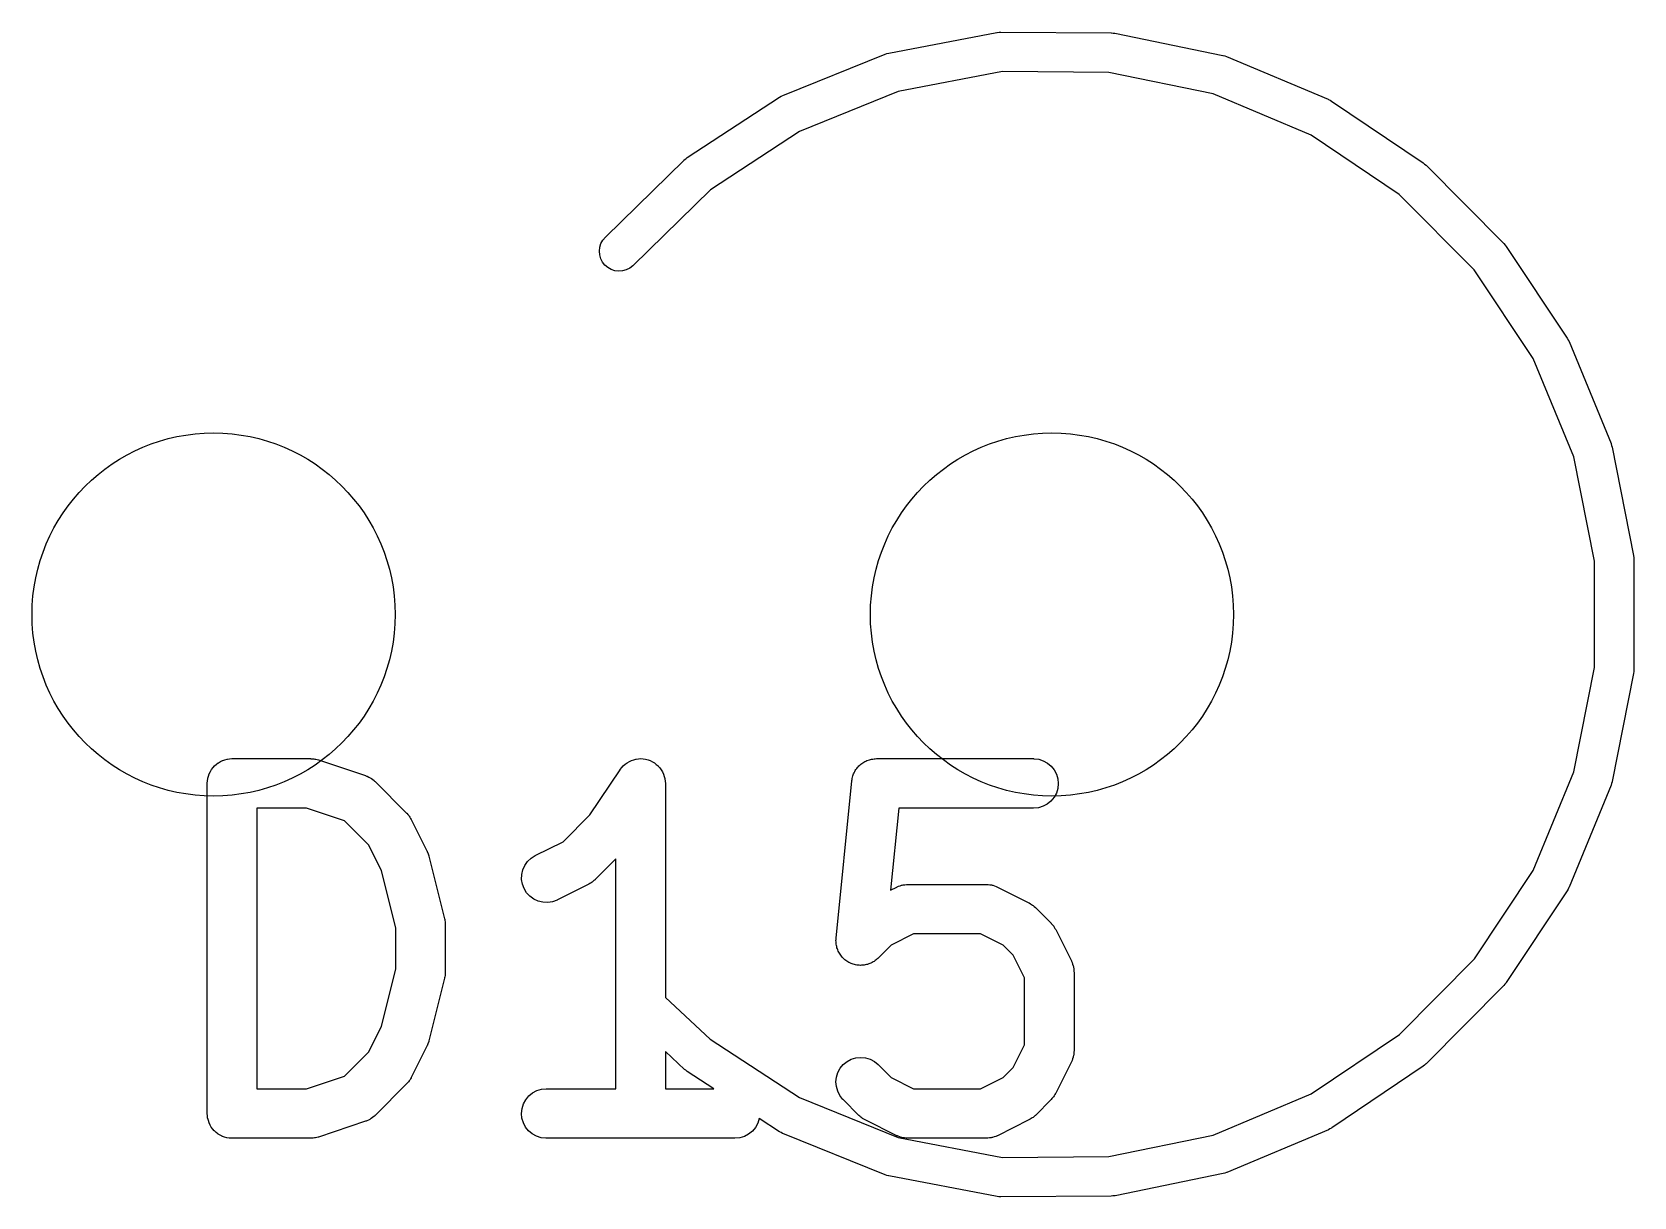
# Model space of a CAD drawing. Extents: x 47 to 146.1, y -90.2 to -39.3.
# Drawn here: x 78.19 to 83.043, y -66.534 to -63.006 of the extents above; entities that cross this region are included whole.
import ezdxf

# ---------------------------------------------------------------- set-up
doc = ezdxf.new("R2010")
doc.units = 0
doc.header["$MEASUREMENT"] = 0
doc.layers.add('BLACK', color=7, linetype='CONTINUOUS')

msp = doc.modelspace()

# ---------------------------------------------------------------- linework, layer by layer
at = {"layer": 'BLACK', "linetype": 'CONTINUOUS'}
for p, q in [((80.7854, -63.0693), (81.1135, -63.0067)), ((81.1135, -63.0067), (81.1143, -63.0065)), ((81.1143, -63.0065), (81.1197, -63.0061)), ((81.1197, -63.0061), (81.1252, -63.0056)), ((81.1252, -63.0056), (81.4592, -63.0079)), ((81.4592, -63.0079), (81.46, -63.0079)), ((81.46, -63.0079), (81.4654, -63.0086)), ((81.4654, -63.0086), (81.4708, -63.0091)), ((81.4708, -63.0091), (81.798, -63.0763)), ((80.4645, -63.1977), (80.7742, -63.0726)), ((80.7742, -63.0726), (80.7749, -63.0723)), ((80.7749, -63.0723), (80.7802, -63.0708)), ((80.7802, -63.0708), (80.7854, -63.0693)), ((81.798, -63.0763), (81.7988, -63.0764)), ((81.7988, -63.0764), (81.804, -63.0781)), ((81.804, -63.0781), (81.8092, -63.0797)), ((81.8092, -63.0797), (82.1171, -63.2091)), ((81.1302, -63.1256), (80.8137, -63.186)), ((81.4525, -63.1279), (81.1302, -63.1256)), ((81.7681, -63.1926), (81.4525, -63.1279)), ((80.8137, -63.186), (80.5149, -63.3068)), ((80.1746, -63.3861), (80.4541, -63.2032)), ((80.4541, -63.2032), (80.4548, -63.2027)), ((80.4548, -63.2027), (80.4597, -63.2002)), ((80.4597, -63.2002), (80.4645, -63.1977)), ((82.0652, -63.3175), (81.7681, -63.1926)), ((82.1171, -63.2091), (82.1179, -63.2095)), ((82.1179, -63.2095), (82.1227, -63.2121)), ((82.1227, -63.2121), (82.1274, -63.2147)), ((82.1274, -63.2147), (82.4044, -63.4015)), ((80.5149, -63.3068), (80.2453, -63.4833)), ((82.3324, -63.4977), (82.0652, -63.3175)), ((79.9269, -63.6271), (80.1655, -63.3934)), ((80.1655, -63.3934), (80.1661, -63.3928)), ((80.1661, -63.3928), (80.1704, -63.3895)), ((80.1704, -63.3895), (80.1746, -63.3861)), ((82.4044, -63.4015), (82.4051, -63.4019)), ((82.4051, -63.4019), (82.4092, -63.4054)), ((82.4092, -63.4054), (82.4134, -63.4089)), ((82.4134, -63.4089), (82.6488, -63.6459)), ((80.2453, -63.4833), (80.0108, -63.7129)), ((82.5595, -63.7263), (82.3324, -63.4977)), ((79.9089, -63.6692), (79.9102, -63.6575)), ((79.9098, -63.6808), (79.9089, -63.6692)), ((79.9102, -63.6575), (79.9137, -63.6464)), ((79.9137, -63.6464), (79.9193, -63.6361)), ((79.9193, -63.6361), (79.9269, -63.6271)), ((82.6488, -63.6459), (82.6494, -63.6465)), ((82.6494, -63.6465), (82.6528, -63.6508)), ((82.6528, -63.6508), (82.6562, -63.655)), ((82.6562, -63.655), (82.841, -63.9332)), ((79.9131, -63.6921), (79.9098, -63.6808)), ((79.9184, -63.7025), (79.9131, -63.6921)), ((79.9257, -63.7117), (79.9184, -63.7025)), ((79.9346, -63.7193), (79.9257, -63.7117)), ((79.9448, -63.725), (79.9346, -63.7193)), ((80.001, -63.7207), (79.9905, -63.7259)), ((80.0102, -63.7134), (80.001, -63.7207)), ((80.0108, -63.7129), (80.0102, -63.7134)), ((79.956, -63.7286), (79.9448, -63.725)), ((79.9676, -63.73), (79.956, -63.7286)), ((79.9793, -63.7291), (79.9676, -63.73)), ((79.9905, -63.7259), (79.9793, -63.7291)), ((82.7378, -63.9947), (82.5595, -63.7263)), ((82.841, -63.9332), (82.8415, -63.9339)), ((82.8415, -63.9339), (82.844, -63.9387)), ((82.844, -63.9387), (82.8465, -63.9435)), ((82.8465, -63.9435), (82.9739, -64.2523)), ((82.8607, -64.2926), (82.7378, -63.9947)), ((82.9739, -64.2523), (82.9742, -64.2531)), ((82.9742, -64.2531), (82.9757, -64.2584)), ((82.9233, -64.6087), (82.8607, -64.2926)), ((82.9757, -64.2584), (82.9772, -64.2635)), ((82.9772, -64.2635), (83.0421, -64.5912)), ((83.0421, -64.5912), (83.0423, -64.592)), ((83.0423, -64.592), (83.0428, -64.5974)), ((83.0428, -64.5974), (83.0433, -64.6028)), ((82.9233, -64.931), (82.9233, -64.6087)), ((83.0433, -64.6028), (83.0433, -64.9369)), ((82.8607, -65.2471), (82.9233, -64.931)), ((83.0433, -64.9369), (83.0433, -64.9377)), ((83.0422, -64.9485), (82.9773, -65.2762)), ((83.0427, -64.9431), (83.0422, -64.9485)), ((83.0433, -64.9377), (83.0427, -64.9431)), ((78.7431, -65.2284), (78.7432, -65.2282)), ((78.7432, -65.2282), (78.7487, -65.2238)), ((78.7487, -65.2238), (78.7542, -65.2193)), ((78.7542, -65.2193), (78.7544, -65.2192)), ((78.7544, -65.2192), (78.7546, -65.219)), ((78.7546, -65.219), (78.7609, -65.2157)), ((78.7609, -65.2157), (78.7671, -65.2124)), ((78.7671, -65.2124), (78.7674, -65.2123)), ((78.7674, -65.2123), (78.7676, -65.2122)), ((78.7676, -65.2122), (78.7744, -65.2102)), ((78.7744, -65.2102), (78.7811, -65.2082)), ((78.7811, -65.2082), (78.7814, -65.2081)), ((78.7814, -65.2081), (78.7817, -65.2081)), ((78.7817, -65.2081), (78.7887, -65.2074)), ((78.7887, -65.2074), (78.7957, -65.2067)), ((78.7957, -65.2067), (79.0338, -65.2067)), ((79.0338, -65.2067), (79.0349, -65.2068)), ((79.0349, -65.2068), (79.039, -65.2072)), ((79.039, -65.2072), (79.0433, -65.2073)), ((79.0433, -65.2073), (79.0463, -65.208)), ((79.0463, -65.208), (79.0494, -65.2084)), ((79.0494, -65.2084), (79.0534, -65.2097)), ((79.0534, -65.2097), (79.0575, -65.2106)), ((79.0575, -65.2106), (79.2004, -65.2582)), ((79.9769, -65.2334), (79.9813, -65.2282)), ((79.9813, -65.2282), (79.9814, -65.2281)), ((79.9814, -65.2281), (79.9873, -65.2233)), ((79.9814, -65.2281), (79.9814, -65.2281)), ((79.9873, -65.2233), (79.9927, -65.219)), ((79.9927, -65.219), (79.9928, -65.219)), ((79.9928, -65.2189), (79.9997, -65.2154)), ((79.9928, -65.219), (79.9928, -65.2189)), ((79.9997, -65.2154), (80.0057, -65.2122)), ((80.0057, -65.2122), (80.0058, -65.2122)), ((80.0058, -65.2122), (80.0131, -65.21)), ((80.0058, -65.2122), (80.0058, -65.2122)), ((80.0131, -65.21), (80.0198, -65.2081)), ((80.0198, -65.2081), (80.0198, -65.2081)), ((80.0198, -65.2081), (80.0199, -65.2081)), ((80.0199, -65.2081), (80.0271, -65.2074)), ((80.0271, -65.2074), (80.0343, -65.2067)), ((80.0343, -65.2067), (80.0344, -65.2068)), ((80.0344, -65.2068), (80.0345, -65.2067)), ((80.0345, -65.2067), (80.0419, -65.2075)), ((80.0419, -65.2075), (80.0489, -65.2083)), ((80.0489, -65.2083), (80.0489, -65.2083)), ((80.0489, -65.2083), (80.049, -65.2083)), ((80.049, -65.2083), (80.0564, -65.2106)), ((80.0564, -65.2106), (80.0629, -65.2126)), ((80.0629, -65.2126), (80.0629, -65.2126)), ((80.0629, -65.2126), (80.063, -65.2126)), ((80.063, -65.2126), (80.0695, -65.2162)), ((80.0695, -65.2162), (80.0757, -65.2196)), ((80.0757, -65.2196), (80.0758, -65.2196)), ((80.0758, -65.2196), (80.0758, -65.2196)), ((80.0758, -65.2196), (80.0814, -65.2243)), ((80.0814, -65.2243), (80.087, -65.2289)), ((80.6952, -65.2285), (80.6983, -65.226)), ((80.6983, -65.226), (80.7012, -65.2232)), ((80.7012, -65.2232), (80.704, -65.2214)), ((80.704, -65.2214), (80.7066, -65.2193)), ((80.7066, -65.2193), (80.7101, -65.2174)), ((80.7101, -65.2174), (80.7135, -65.2152)), ((80.7135, -65.2152), (80.7166, -65.214)), ((80.7166, -65.214), (80.7195, -65.2124)), ((80.7195, -65.2124), (80.7234, -65.2112)), ((80.7234, -65.2112), (80.7271, -65.2098)), ((80.7271, -65.2098), (80.7303, -65.2091)), ((80.7303, -65.2091), (80.7335, -65.2082)), ((80.7335, -65.2082), (80.7375, -65.2078)), ((80.7375, -65.2078), (80.7414, -65.207)), ((80.7414, -65.207), (80.7448, -65.2071)), ((80.7448, -65.2071), (80.7481, -65.2067)), ((80.7481, -65.2067), (81.2243, -65.2067)), ((81.2243, -65.2067), (81.2253, -65.2068)), ((81.2253, -65.2068), (81.2399, -65.2084)), ((81.2399, -65.2084), (81.2538, -65.2128)), ((81.2538, -65.2128), (81.2667, -65.2199)), ((81.2667, -65.2199), (81.2779, -65.2293)), ((78.7207, -65.2807), (78.7215, -65.2737)), ((78.7215, -65.2737), (78.7222, -65.2667)), ((78.7222, -65.2667), (78.7223, -65.2664)), ((78.7223, -65.2664), (78.7224, -65.2662)), ((78.7224, -65.2662), (78.7245, -65.2595)), ((78.7245, -65.2595), (78.7266, -65.2527)), ((78.7266, -65.2527), (78.7267, -65.2524)), ((78.7267, -65.2524), (78.7268, -65.2522)), ((78.7268, -65.2522), (78.7302, -65.246)), ((78.7302, -65.246), (78.7335, -65.2398)), ((78.7335, -65.2398), (78.7337, -65.2396)), ((78.7337, -65.2396), (78.7338, -65.2394)), ((78.7338, -65.2394), (78.7384, -65.2339)), ((78.7384, -65.2339), (78.7429, -65.2285)), ((78.7429, -65.2285), (78.7431, -65.2284)), ((79.2004, -65.2582), (79.2014, -65.2586)), ((79.2014, -65.2586), (79.2034, -65.2595)), ((79.2034, -65.2595), (79.2055, -65.2601)), ((79.2055, -65.2601), (79.21, -65.2625)), ((79.21, -65.2625), (79.2147, -65.2647)), ((79.2147, -65.2647), (79.2164, -65.266)), ((79.2164, -65.266), (79.2184, -65.267)), ((79.2184, -65.267), (79.2224, -65.2703)), ((79.2224, -65.2703), (79.2265, -65.2733)), ((79.2265, -65.2733), (79.228, -65.2749)), ((79.228, -65.2749), (79.2297, -65.2763)), ((79.2297, -65.2763), (79.3249, -65.3716)), ((79.8803, -65.3768), (79.9714, -65.2401)), ((79.9714, -65.2401), (79.9719, -65.2394)), ((79.9719, -65.2394), (79.972, -65.2393)), ((79.9719, -65.2394), (79.9719, -65.2394)), ((79.9719, -65.2394), (79.9719, -65.2394)), ((79.972, -65.2393), (79.9769, -65.2334)), ((80.087, -65.2289), (80.0871, -65.2289)), ((80.0871, -65.2289), (80.0871, -65.229)), ((80.0871, -65.229), (80.092, -65.2349)), ((80.092, -65.2349), (80.0963, -65.2402)), ((80.0963, -65.2402), (80.0963, -65.2403)), ((80.0963, -65.2403), (80.0963, -65.2403)), ((80.0963, -65.2403), (80.0999, -65.247)), ((80.0999, -65.247), (80.1031, -65.2532)), ((80.1031, -65.2532), (80.1032, -65.2532)), ((80.1032, -65.2532), (80.1032, -65.2533)), ((80.1032, -65.2533), (80.1053, -65.2603)), ((80.1053, -65.2603), (80.1074, -65.2672)), ((80.1074, -65.2672), (80.1074, -65.2672)), ((80.1074, -65.2672), (80.1074, -65.2673)), ((80.1074, -65.2673), (80.1081, -65.2746)), ((80.1081, -65.2746), (80.1088, -65.2817)), ((80.6258, -65.7505), (80.6735, -65.2743)), ((80.6735, -65.2743), (80.6736, -65.2732)), ((80.6736, -65.2732), (80.6743, -65.27)), ((80.6743, -65.27), (80.6746, -65.2667)), ((80.6746, -65.2667), (80.6758, -65.2628)), ((80.6758, -65.2628), (80.6766, -65.2589)), ((80.6766, -65.2589), (80.678, -65.2559)), ((80.678, -65.2559), (80.679, -65.2527)), ((80.679, -65.2527), (80.6809, -65.2492)), ((80.6809, -65.2492), (80.6824, -65.2455)), ((80.6824, -65.2455), (80.6843, -65.2427)), ((80.6843, -65.2427), (80.6859, -65.2398)), ((80.6859, -65.2398), (80.6885, -65.2367)), ((80.6885, -65.2367), (80.6907, -65.2334)), ((80.6907, -65.2334), (80.6931, -65.2311)), ((80.6931, -65.2311), (80.6952, -65.2285)), ((81.2779, -65.2293), (81.287, -65.2407)), ((81.287, -65.2407), (81.2938, -65.2536)), ((81.2938, -65.2536), (81.298, -65.2677)), ((81.298, -65.2677), (81.2993, -65.2823)), ((82.738, -65.5451), (82.8607, -65.2471)), ((82.9773, -65.2762), (82.9772, -65.277)), ((78.7207, -65.2812), (78.7207, -65.2807)), ((78.7207, -65.2817), (78.7207, -65.2812)), ((78.7207, -65.2812), (78.7207, -65.2812)), ((78.7207, -65.2812), (78.7207, -65.2812)), ((78.7207, -66.2817), (78.7207, -65.2817)), ((80.1088, -65.2817), (80.1088, -65.9301)), ((81.2865, -65.3237), (81.2771, -65.335)), ((81.2934, -65.3108), (81.2865, -65.3237)), ((81.2978, -65.2968), (81.2934, -65.3108)), ((81.2993, -65.2823), (81.2978, -65.2968)), ((82.9739, -65.2874), (82.8467, -65.5962)), ((82.9755, -65.2822), (82.9739, -65.2874)), ((82.9772, -65.277), (82.9755, -65.2822)), ((78.8707, -65.3567), (78.8707, -66.2067)), ((79.0216, -65.3567), (78.8707, -65.3567)), ((79.1362, -65.3949), (79.0216, -65.3567)), ((79.3249, -65.3716), (79.3257, -65.3723)), ((79.3257, -65.3723), (79.3283, -65.3756)), ((80.816, -65.3567), (80.7912, -65.6049)), ((81.2243, -65.3567), (80.816, -65.3567)), ((81.2389, -65.3553), (81.2243, -65.3567)), ((81.2529, -65.3511), (81.2389, -65.3553)), ((81.2658, -65.3442), (81.2529, -65.3511)), ((81.2771, -65.335), (81.2658, -65.3442)), ((79.2103, -65.469), (79.1362, -65.3949)), ((79.3283, -65.3756), (79.3312, -65.3787)), ((79.3312, -65.3787), (79.3329, -65.3813)), ((79.3329, -65.3813), (79.3348, -65.3838)), ((79.3348, -65.3838), (79.3367, -65.3875)), ((79.3367, -65.3875), (79.339, -65.3911)), ((79.339, -65.3911), (79.3866, -65.4863)), ((79.7989, -65.4582), (79.8803, -65.3768)), ((79.2488, -65.546), (79.2103, -65.469)), ((79.7146, -65.5004), (79.7989, -65.4582)), ((79.3866, -65.4863), (79.3871, -65.4872)), ((79.3871, -65.4872), (79.3872, -65.4876)), ((79.3872, -65.4876), (79.3874, -65.4879)), ((79.3874, -65.4879), (79.3897, -65.4945)), ((79.3897, -65.4945), (79.3921, -65.501)), ((79.3921, -65.501), (79.3922, -65.5013)), ((79.3922, -65.5013), (79.3923, -65.5017)), ((79.3923, -65.5017), (79.4399, -65.6921)), ((79.683, -65.5301), (79.6915, -65.5182)), ((79.6915, -65.5182), (79.7022, -65.5082)), ((79.7022, -65.5082), (79.7146, -65.5004)), ((79.9588, -65.5104), (79.8964, -65.5729)), ((79.9588, -66.2067), (79.9588, -65.5104)), ((79.2921, -65.7196), (79.2488, -65.546)), ((79.6733, -65.5724), (79.6737, -65.5578)), ((79.6737, -65.5578), (79.677, -65.5435)), ((79.677, -65.5435), (79.683, -65.5301)), ((82.5597, -65.8135), (82.738, -65.5451)), ((79.6756, -65.5868), (79.6733, -65.5724)), ((79.6808, -65.6005), (79.6756, -65.5868)), ((79.6885, -65.613), (79.6808, -65.6005)), ((79.6985, -65.6237), (79.6885, -65.613)), ((79.8769, -65.5869), (79.7816, -65.6345)), ((79.8804, -65.5847), (79.8769, -65.5869)), ((79.8842, -65.5827), (79.8804, -65.5847)), ((79.8866, -65.5808), (79.8842, -65.5827)), ((79.8893, -65.5791), (79.8866, -65.5808)), ((79.8923, -65.5762), (79.8893, -65.5791)), ((79.8956, -65.5736), (79.8923, -65.5762)), ((79.8964, -65.5729), (79.8956, -65.5736)), ((80.7912, -65.6049), (80.8098, -65.5956)), ((80.8098, -65.5956), (80.8107, -65.5952)), ((80.8107, -65.5952), (80.8128, -65.5944)), ((80.8128, -65.5944), (80.8148, -65.5934)), ((80.8148, -65.5934), (80.8197, -65.5919)), ((80.8197, -65.5919), (80.8245, -65.5901)), ((80.8245, -65.5901), (80.8266, -65.5898)), ((80.8266, -65.5898), (80.8288, -65.5891)), ((80.8288, -65.5891), (80.8339, -65.5886)), ((80.8339, -65.5886), (80.8389, -65.5878)), ((80.8389, -65.5878), (80.8411, -65.5879)), ((80.8411, -65.5879), (80.8433, -65.5877)), ((80.8433, -65.5877), (81.0814, -65.5877)), ((81.0814, -65.5877), (81.0825, -65.5877)), ((81.0825, -65.5877), (81.0847, -65.588)), ((81.0847, -65.588), (81.0869, -65.5879)), ((81.0869, -65.5879), (81.0919, -65.5888)), ((81.0919, -65.5888), (81.097, -65.5893)), ((81.097, -65.5893), (81.0991, -65.59)), ((81.0991, -65.59), (81.1013, -65.5904)), ((81.1013, -65.5904), (81.1061, -65.5922)), ((81.1061, -65.5922), (81.111, -65.5938)), ((81.111, -65.5938), (81.1129, -65.5948)), ((81.1129, -65.5948), (81.115, -65.5956)), ((81.115, -65.5956), (81.2102, -65.6432)), ((82.8412, -65.6066), (82.6564, -65.8848)), ((82.8437, -65.6018), (82.8412, -65.6066)), ((82.8464, -65.597), (82.8437, -65.6018)), ((82.8467, -65.5962), (82.8464, -65.597)), ((79.7103, -65.6323), (79.6985, -65.6237)), ((79.7236, -65.6384), (79.7103, -65.6323)), ((79.7379, -65.6418), (79.7236, -65.6384)), ((79.7525, -65.6423), (79.7379, -65.6418)), ((79.767, -65.64), (79.7525, -65.6423)), ((79.7807, -65.635), (79.767, -65.64)), ((79.7816, -65.6345), (79.7807, -65.635)), ((81.2102, -65.6432), (81.2111, -65.6437)), ((81.2111, -65.6437), (81.2147, -65.646)), ((81.2147, -65.646), (81.2184, -65.648)), ((81.2184, -65.648), (81.2208, -65.65)), ((81.2208, -65.65), (81.2234, -65.6517)), ((81.2234, -65.6517), (81.2264, -65.6546)), ((81.2264, -65.6546), (81.2297, -65.6573)), ((81.2297, -65.6573), (81.2773, -65.7049)), ((79.4399, -65.6921), (79.4402, -65.6931)), ((79.4402, -65.6931), (79.4403, -65.6945)), ((79.4403, -65.6945), (79.4407, -65.6957)), ((79.4407, -65.6957), (79.4413, -65.7017)), ((79.4413, -65.7017), (79.4421, -65.7077)), ((79.4421, -65.7077), (79.442, -65.709)), ((79.442, -65.709), (79.4421, -65.7103)), ((79.4421, -65.7103), (79.4421, -65.8532)), ((81.2773, -65.7049), (81.2781, -65.7056)), ((81.2781, -65.7056), (81.2807, -65.7089)), ((81.2807, -65.7089), (81.2836, -65.712)), ((81.2836, -65.712), (81.2852, -65.7146)), ((79.2921, -65.8439), (79.2921, -65.7196)), ((80.6255, -65.7577), (80.6258, -65.7541)), ((80.6258, -65.7614), (80.6255, -65.7577)), ((80.6258, -65.7541), (80.6258, -65.7505)), ((80.6258, -65.7651), (80.6258, -65.7614)), ((80.861, -65.7377), (80.7925, -65.772)), ((81.0637, -65.7377), (80.861, -65.7377)), ((81.1322, -65.772), (81.0637, -65.7377)), ((81.2852, -65.7146), (81.2872, -65.7171)), ((81.2872, -65.7171), (81.2891, -65.7208)), ((81.2891, -65.7208), (81.2914, -65.7244)), ((81.2914, -65.7244), (81.339, -65.8196)), ((80.6265, -65.7687), (80.6258, -65.7651)), ((80.6269, -65.7722), (80.6265, -65.7687)), ((80.6279, -65.7758), (80.6269, -65.7722)), ((80.6286, -65.7795), (80.6279, -65.7758)), ((80.63, -65.7828), (80.6286, -65.7795)), ((80.631, -65.7863), (80.63, -65.7828)), ((80.6328, -65.7896), (80.631, -65.7863)), ((80.6342, -65.793), (80.6328, -65.7896)), ((80.6362, -65.796), (80.6342, -65.793)), ((80.6379, -65.7992), (80.6362, -65.796)), ((80.6402, -65.8021), (80.6379, -65.7992)), ((80.6423, -65.8052), (80.6402, -65.8021)), ((80.6448, -65.8078), (80.6423, -65.8052)), ((80.6471, -65.8106), (80.6448, -65.8078)), ((80.6499, -65.813), (80.6471, -65.8106)), ((80.7925, -65.772), (80.7535, -65.811)), ((81.1626, -65.8024), (81.1322, -65.772)), ((81.1969, -65.8709), (81.1626, -65.8024)), ((79.2488, -66.0175), (79.2921, -65.8439)), ((79.4421, -65.8569), (79.4412, -65.8628)), ((79.4421, -65.8542), (79.442, -65.8555)), ((79.442, -65.8555), (79.4421, -65.8569)), ((79.4421, -65.8532), (79.4421, -65.8542)), ((80.6526, -65.8156), (80.6499, -65.813)), ((80.6555, -65.8177), (80.6526, -65.8156)), ((80.6583, -65.82), (80.6555, -65.8177)), ((80.6616, -65.8218), (80.6583, -65.82)), ((80.6647, -65.8238), (80.6616, -65.8218)), ((80.668, -65.8252), (80.6647, -65.8238)), ((80.6712, -65.827), (80.668, -65.8252)), ((80.6747, -65.8281), (80.6712, -65.827)), ((80.6782, -65.8295), (80.6747, -65.8281)), ((80.6817, -65.8303), (80.6782, -65.8295)), ((80.6851, -65.8314), (80.6817, -65.8303)), ((80.6888, -65.8318), (80.6851, -65.8314)), ((80.6925, -65.8325), (80.6888, -65.8318)), ((80.6961, -65.8325), (80.6925, -65.8325)), ((80.6997, -65.8329), (80.6961, -65.8325)), ((80.7034, -65.8326), (80.6997, -65.8329)), ((80.7071, -65.8326), (80.7034, -65.8326)), ((80.7107, -65.832), (80.7071, -65.8326)), ((80.7143, -65.8317), (80.7107, -65.832)), ((80.7179, -65.8306), (80.7143, -65.8317)), ((80.7215, -65.8299), (80.7179, -65.8306)), ((80.7249, -65.8286), (80.7215, -65.8299)), ((80.7283, -65.8276), (80.7249, -65.8286)), ((80.7316, -65.8259), (80.7283, -65.8276)), ((80.7351, -65.8245), (80.7316, -65.8259)), ((80.7381, -65.8225), (80.7351, -65.8245)), ((80.7413, -65.8208), (80.7381, -65.8225)), ((80.7442, -65.8185), (80.7413, -65.8208)), ((80.7474, -65.8165), (80.7442, -65.8185)), ((80.7499, -65.814), (80.7474, -65.8165)), ((80.7528, -65.8117), (80.7499, -65.814)), ((80.7535, -65.811), (80.7528, -65.8117)), ((81.339, -65.8196), (81.3394, -65.8206)), ((81.3394, -65.8206), (81.3402, -65.8226)), ((81.3402, -65.8226), (81.3412, -65.8246)), ((81.3412, -65.8246), (81.3427, -65.8295)), ((81.3427, -65.8295), (81.3445, -65.8343)), ((81.3445, -65.8343), (81.3448, -65.8365)), ((81.3448, -65.8365), (81.3455, -65.8386)), ((81.3455, -65.8386), (81.346, -65.8437)), ((81.346, -65.8437), (81.3468, -65.8488)), ((81.3468, -65.8488), (81.3467, -65.851)), ((81.3467, -65.851), (81.3469, -65.8532)), ((81.3469, -65.8532), (81.3469, -66.0913)), ((82.3326, -66.0422), (82.5597, -65.8135)), ((79.4399, -65.8714), (79.3923, -66.0618)), ((79.4401, -65.87), (79.4399, -65.8714)), ((79.4405, -65.8688), (79.4401, -65.87)), ((79.4412, -65.8628), (79.4405, -65.8688)), ((81.1969, -66.0736), (81.1969, -65.8709)), ((82.649, -65.8939), (82.4136, -66.1309)), ((82.6524, -65.8896), (82.649, -65.8939)), ((82.6559, -65.8855), (82.6524, -65.8896)), ((82.6564, -65.8848), (82.6559, -65.8855)), ((80.1088, -65.9301), (80.2448, -66.0565)), ((79.2103, -66.0945), (79.2488, -66.0175)), ((82.0655, -66.2224), (82.3326, -66.0422)), ((79.1362, -66.1686), (79.2103, -66.0945)), ((79.3866, -66.0772), (79.339, -66.1724)), ((79.3867, -66.0769), (79.3866, -66.0772)), ((79.3869, -66.0766), (79.3867, -66.0769)), ((79.3893, -66.0701), (79.3869, -66.0766)), ((79.3918, -66.0635), (79.3893, -66.0701)), ((79.3919, -66.0632), (79.3918, -66.0635)), ((79.392, -66.0629), (79.3919, -66.0632)), ((79.3923, -66.0618), (79.392, -66.0629)), ((80.1669, -66.1479), (80.1088, -66.0939)), ((80.1088, -66.0939), (80.1088, -66.2067)), ((80.2448, -66.0565), (80.5151, -66.2333)), ((81.1626, -66.1421), (81.1969, -66.0736)), ((81.3458, -66.1018), (81.3453, -66.1069)), ((81.3467, -66.0967), (81.3458, -66.1018)), ((81.3469, -66.0923), (81.3467, -66.0945)), ((81.3467, -66.0945), (81.3467, -66.0967)), ((81.3469, -66.0913), (81.3469, -66.0923)), ((80.1706, -66.1507), (80.1669, -66.1479)), ((80.6314, -66.1572), (80.6384, -66.1444)), ((80.6384, -66.1444), (80.6478, -66.1331)), ((80.6478, -66.1331), (80.6592, -66.1239)), ((80.6592, -66.1239), (80.6721, -66.1171)), ((80.6721, -66.1171), (80.6862, -66.1129)), ((80.6862, -66.1129), (80.7007, -66.1115)), ((80.7007, -66.1115), (80.7153, -66.113)), ((80.7153, -66.113), (80.7293, -66.1173)), ((80.7293, -66.1173), (80.7422, -66.1242)), ((80.7422, -66.1242), (80.7535, -66.1335)), ((80.7535, -66.1335), (80.7925, -66.1725)), ((81.1322, -66.1725), (81.1626, -66.1421)), ((81.339, -66.1248), (81.2914, -66.22)), ((81.3398, -66.1227), (81.339, -66.1248)), ((81.3408, -66.1208), (81.3398, -66.1227)), ((81.3424, -66.1159), (81.3408, -66.1208)), ((81.3442, -66.1111), (81.3424, -66.1159)), ((81.3446, -66.109), (81.3442, -66.1111)), ((81.3453, -66.1069), (81.3446, -66.109)), ((82.4046, -66.1384), (82.1277, -66.3252)), ((82.4088, -66.1349), (82.4046, -66.1384)), ((82.413, -66.1315), (82.4088, -66.1349)), ((82.4136, -66.1309), (82.413, -66.1315)), ((79.0216, -66.2067), (79.1362, -66.1686)), ((79.3249, -66.1919), (79.2297, -66.2872)), ((79.3276, -66.1887), (79.3249, -66.1919)), ((79.3305, -66.1856), (79.3276, -66.1887)), ((79.3322, -66.183), (79.3305, -66.1856)), ((79.3342, -66.1806), (79.3322, -66.183)), ((79.3362, -66.1769), (79.3342, -66.1806)), ((79.3385, -66.1734), (79.3362, -66.1769)), ((79.339, -66.1724), (79.3385, -66.1734)), ((80.1742, -66.1536), (80.1706, -66.1507)), ((80.1748, -66.1541), (80.1742, -66.1536)), ((80.2553, -66.2067), (80.1748, -66.1541)), ((80.6255, -66.1857), (80.6271, -66.1712)), ((80.6268, -66.2003), (80.6255, -66.1857)), ((80.6271, -66.1712), (80.6314, -66.1572)), ((80.7925, -66.1725), (80.861, -66.2067)), ((81.0637, -66.2067), (81.1322, -66.1725)), ((78.8707, -66.2067), (79.0216, -66.2067)), ((79.679, -66.2527), (79.6859, -66.2398)), ((79.6859, -66.2398), (79.6952, -66.2285)), ((79.6952, -66.2285), (79.7066, -66.2193)), ((79.7066, -66.2193), (79.7195, -66.2124)), ((79.7195, -66.2124), (79.7335, -66.2082)), ((79.7335, -66.2082), (79.7481, -66.2067)), ((79.7481, -66.2067), (79.9588, -66.2067)), ((80.1088, -66.2067), (80.2553, -66.2067)), ((80.5151, -66.2333), (80.8139, -66.354)), ((80.6308, -66.2144), (80.6268, -66.2003)), ((80.6376, -66.2274), (80.6308, -66.2144)), ((80.6467, -66.2388), (80.6376, -66.2274)), ((80.6474, -66.2395), (80.6467, -66.2388)), ((80.6951, -66.2872), (80.6474, -66.2395)), ((80.861, -66.2067), (81.0637, -66.2067)), ((81.2773, -66.2395), (81.2297, -66.2872)), ((81.28, -66.2363), (81.2773, -66.2395)), ((81.2829, -66.2333), (81.28, -66.2363)), ((81.2846, -66.2306), (81.2829, -66.2333)), ((81.2866, -66.2282), (81.2846, -66.2306)), ((81.2886, -66.2245), (81.2866, -66.2282)), ((81.2909, -66.221), (81.2886, -66.2245)), ((81.2914, -66.22), (81.2909, -66.221)), ((81.7684, -66.3473), (82.0655, -66.2224)), ((78.7214, -66.2888), (78.7207, -66.2817)), ((78.722, -66.2958), (78.7214, -66.2888)), ((78.7221, -66.2961), (78.722, -66.2958)), ((79.2215, -66.2938), (79.2175, -66.297)), ((79.2257, -66.2909), (79.2215, -66.2938)), ((79.2272, -66.2893), (79.2257, -66.2909)), ((79.229, -66.2879), (79.2272, -66.2893)), ((79.2297, -66.2872), (79.229, -66.2879)), ((79.6731, -66.2812), (79.6746, -66.2667)), ((79.6744, -66.2958), (79.6731, -66.2812)), ((79.6786, -66.3098), (79.6744, -66.2958)), ((79.6746, -66.2667), (79.679, -66.2527)), ((80.6983, -66.2898), (80.6951, -66.2872)), ((80.7013, -66.2928), (80.6983, -66.2898)), ((80.704, -66.2945), (80.7013, -66.2928)), ((80.7064, -66.2964), (80.704, -66.2945)), ((81.22, -66.2951), (81.2175, -66.297)), ((81.2226, -66.2934), (81.22, -66.2951)), ((81.2257, -66.2905), (81.2226, -66.2934)), ((81.229, -66.2879), (81.2257, -66.2905)), ((81.2297, -66.2872), (81.229, -66.2879)), ((78.7221, -66.2963), (78.7221, -66.2961)), ((78.7242, -66.3031), (78.7221, -66.2963)), ((78.7262, -66.3098), (78.7242, -66.3031)), ((78.7263, -66.3101), (78.7262, -66.3098)), ((78.7264, -66.3103), (78.7263, -66.3101)), ((78.7297, -66.3166), (78.7264, -66.3103)), ((78.733, -66.3228), (78.7297, -66.3166)), ((78.7331, -66.323), (78.733, -66.3228)), ((78.7332, -66.3232), (78.7331, -66.323)), ((78.7377, -66.3288), (78.7332, -66.3232)), ((78.7421, -66.3342), (78.7377, -66.3288)), ((78.7423, -66.3344), (78.7421, -66.3342)), ((78.7425, -66.3346), (78.7423, -66.3344)), ((78.7479, -66.3391), (78.7425, -66.3346)), ((78.7533, -66.3436), (78.7479, -66.3391)), ((78.7536, -66.3438), (78.7533, -66.3436)), ((78.7538, -66.3439), (78.7536, -66.3438)), ((78.76, -66.3473), (78.7538, -66.3439)), ((79.2004, -66.3053), (79.0575, -66.3529)), ((79.2024, -66.3044), (79.2004, -66.3053)), ((79.2045, -66.3038), (79.2024, -66.3044)), ((79.2091, -66.3014), (79.2045, -66.3038)), ((79.2138, -66.2993), (79.2091, -66.3014)), ((79.2156, -66.298), (79.2138, -66.2993)), ((79.2175, -66.297), (79.2156, -66.298)), ((79.6853, -66.3228), (79.6786, -66.3098)), ((79.6945, -66.3342), (79.6853, -66.3228)), ((79.7057, -66.3436), (79.6945, -66.3342)), ((79.7185, -66.3507), (79.7057, -66.3436)), ((80.361, -66.3442), (80.3481, -66.3511)), ((80.3724, -66.335), (80.361, -66.3442)), ((80.3817, -66.3237), (80.3724, -66.335)), ((80.3887, -66.3108), (80.3817, -66.3237)), ((80.393, -66.2968), (80.3887, -66.3108)), ((80.4544, -66.337), (80.393, -66.2968)), ((80.4592, -66.3395), (80.4544, -66.337)), ((80.464, -66.3421), (80.4592, -66.3395)), ((80.4647, -66.3424), (80.464, -66.3421)), ((80.7744, -66.4675), (80.4647, -66.3424)), ((80.7101, -66.2984), (80.7064, -66.2964)), ((80.7136, -66.3007), (80.7101, -66.2984)), ((80.7146, -66.3012), (80.7136, -66.3007)), ((80.8098, -66.3488), (80.7146, -66.3012)), ((81.2102, -66.3012), (81.115, -66.3488)), ((81.2138, -66.299), (81.2102, -66.3012)), ((81.2175, -66.297), (81.2138, -66.299)), ((82.1174, -66.3307), (81.8095, -66.4602)), ((82.1222, -66.3282), (82.1174, -66.3307)), ((82.127, -66.3256), (82.1222, -66.3282)), ((82.1277, -66.3252), (82.127, -66.3256)), ((78.7662, -66.3507), (78.76, -66.3473)), ((78.7664, -66.3508), (78.7662, -66.3507)), ((78.7666, -66.3509), (78.7664, -66.3508)), ((78.7734, -66.353), (78.7666, -66.3509)), ((78.7801, -66.3551), (78.7734, -66.353)), ((78.7804, -66.3551), (78.7801, -66.3551)), ((78.7806, -66.3552), (78.7804, -66.3551)), ((78.7876, -66.3559), (78.7806, -66.3552)), ((78.7947, -66.3567), (78.7876, -66.3559)), ((78.7952, -66.3567), (78.7947, -66.3567)), ((78.7957, -66.3567), (78.7952, -66.3567)), ((78.7952, -66.3567), (78.7952, -66.3567)), ((78.7952, -66.3567), (78.7952, -66.3567)), ((79.0338, -66.3567), (78.7957, -66.3567)), ((79.038, -66.3563), (79.0338, -66.3567)), ((79.0422, -66.3563), (79.038, -66.3563)), ((79.0453, -66.3556), (79.0422, -66.3563)), ((79.0484, -66.3553), (79.0453, -66.3556)), ((79.0524, -66.3541), (79.0484, -66.3553)), ((79.0565, -66.3532), (79.0524, -66.3541)), ((79.0575, -66.3529), (79.0565, -66.3532)), ((79.7325, -66.3551), (79.7185, -66.3507)), ((79.747, -66.3567), (79.7325, -66.3551)), ((79.7481, -66.3567), (79.747, -66.3567)), ((80.3195, -66.3567), (79.7481, -66.3567)), ((80.3341, -66.3553), (80.3195, -66.3567)), ((80.3481, -66.3511), (80.3341, -66.3553)), ((80.8119, -66.3496), (80.8098, -66.3488)), ((80.8138, -66.3507), (80.8119, -66.3496)), ((80.8187, -66.3522), (80.8138, -66.3507)), ((80.8139, -66.354), (81.1305, -66.4144)), ((80.8235, -66.3541), (80.8187, -66.3522)), ((80.8256, -66.3544), (80.8235, -66.3541)), ((80.8277, -66.3551), (80.8256, -66.3544)), ((80.8328, -66.3557), (80.8277, -66.3551)), ((80.8379, -66.3565), (80.8328, -66.3557)), ((80.8401, -66.3565), (80.8379, -66.3565)), ((80.8423, -66.3567), (80.8401, -66.3565)), ((80.8433, -66.3567), (80.8423, -66.3567)), ((81.0814, -66.3567), (80.8433, -66.3567)), ((81.0836, -66.3565), (81.0814, -66.3567)), ((81.0858, -66.3566), (81.0836, -66.3565)), ((81.0909, -66.3558), (81.0858, -66.3566)), ((81.096, -66.3553), (81.0909, -66.3558)), ((81.0981, -66.3547), (81.096, -66.3553)), ((81.1003, -66.3543), (81.0981, -66.3547)), ((81.1051, -66.3526), (81.1003, -66.3543)), ((81.11, -66.3511), (81.1051, -66.3526)), ((81.112, -66.35), (81.11, -66.3511)), ((81.114, -66.3493), (81.112, -66.35)), ((81.115, -66.3488), (81.114, -66.3493)), ((81.4527, -66.4121), (81.7684, -66.3473)), ((81.1305, -66.4144), (81.4527, -66.4121)), ((80.7797, -66.469), (80.7744, -66.4675)), ((80.7849, -66.4707), (80.7797, -66.469)), ((80.7857, -66.4708), (80.7849, -66.4707)), ((81.1138, -66.5334), (80.7857, -66.4708)), ((81.7983, -66.4637), (81.4711, -66.5309)), ((81.8035, -66.4621), (81.7983, -66.4637)), ((81.8087, -66.4605), (81.8035, -66.4621)), ((81.8095, -66.4602), (81.8087, -66.4605)), ((81.1192, -66.5339), (81.1138, -66.5334)), ((81.1246, -66.5344), (81.1192, -66.5339)), ((81.1255, -66.5344), (81.1246, -66.5344)), ((81.4595, -66.5321), (81.1255, -66.5344)), ((81.4649, -66.5315), (81.4595, -66.5321)), ((81.4703, -66.531), (81.4649, -66.5315)), ((81.4711, -66.5309), (81.4703, -66.531))]:
    msp.add_line(p, q, dxfattribs=at)
at = {"layer": 'BLACK'}
for centre in [(78.74, -64.77), (78.74, -64.77), (81.28, -64.77), (81.28, -64.77)]:
    msp.add_circle(centre, 0.55, dxfattribs=at)

doc.saveas('drawing.dxf')
